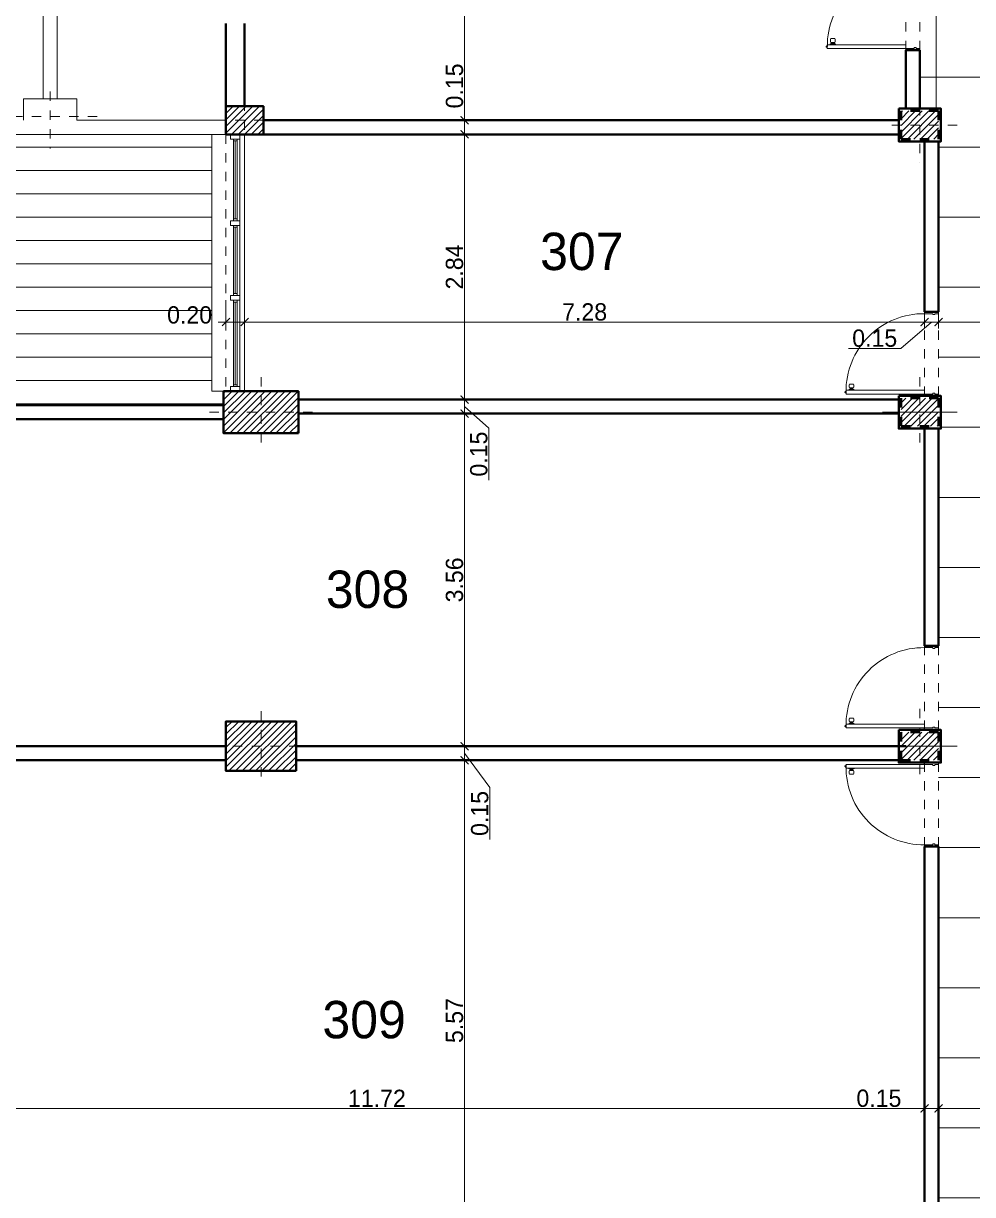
# Model space of a CAD drawing. Header units: millimetres. Extents: x 174 to 282, y -3 to 63.
# Drawn here: x 197.56 to 207.72, y 29.92 to 42.46 of the extents above; entities that cross this region are included whole.
import ezdxf
from ezdxf.enums import TextEntityAlignment as Align

# ---------------------------------------------------------------- set-up
doc = ezdxf.new("R2010")
doc.units = ezdxf.units.MM
doc.header["$LTSCALE"] = 0.005
doc.header["$MEASUREMENT"] = 0
doc.linetypes.add('ACAD_ISO02W100', pattern=[15, 12, -3])
doc.linetypes.add('ACAD_ISO10W100', pattern=[18, 12, -3, 0, -3])
for name, color, linetype, lineweight in [('Aux', 1, 'Continuous', 9), ('columna', 6, 'Continuous', 40), ('cotas', 1, 'Continuous', 15), ('ejes', 1, 'ACAD_ISO10W100', 9), ('Hatch', 11, 'Continuous', 9), ('muebles', 2, 'Continuous', 20), ('muro', 5, 'Continuous', 40), ('proy', 1, 'ACAD_ISO02W100', 9), ('pu-ven', 2, 'Continuous', 20), ('reforzamiento', 5, 'ACAD_ISO10W100', 40)]:
    doc.layers.add(name, color=color, linetype=linetype, lineweight=lineweight)
doc.layers.add('text', color=1, linetype='Continuous')
doc.styles.get("Standard").update_dxf_attribs({"font": 'ERASMD.TTF', "height": 0.185})
doc.dimstyles.get("Standard").update_dxf_attribs({"dimtxt": 0.15, "dimasz": 0.085, "dimexe": 0.07, "dimexo": 0.4, "dimgap": 0.015, "dimtad": 1, "dimzin": 1, "dimdsep": 46, "dimtxsty": 'Standard', "dimblk": 'ARCHTICK', "dimcen": 0, "dimclrd": 256, "dimclre": 256, "dimclrt": 2, "dimadec": 0, "dimazin": 0, "dimtfac": 1, "dimtix": 1, "dimtmove": 0, "dimatfit": 0, "dimfxl": 1, "dimlwd": -1, "dimlwe": -1, "dimarcsym": 0})
pattern_1 = [(45, (676.075447, -492.116687), (-0.035355339, 0.035355339), [])]

# ---------------------------------------------------------------- blocks, each defined once
blk = doc.blocks.new('pu-90-15')
at = {"layer": 'Aux'}
for p, q in [((0.035, 0.992), (0.035, 1.002)), ((0.045, 0.992), (0.045, 0.994))]:
    blk.add_line(p, q, dxfattribs=at)
for points in [[(0.025, 0.99), (0.025, 0.992), (0.055, 0.992), (0.055, 0.99)], [(0.06, 0.961), (0.065, 0.961), (0.065, 0.901), (0.06, 0.901)], [(0.065, 0.961), (0.075, 0.941), (0.075, 0.921), (0.065, 0.901)], [(0.075, 0.941), (0.085, 0.941), (0.085, 0.921), (0.075, 0.921)]]:
    blk.add_lwpolyline(points, dxfattribs=at)
for points in [[(0.035, 0.992), (0.035, 1.002, -0.457422), (0.045, 0.994), (0.045, 0.992)], [(0.085, 0.951), (0.085, 0.911, 0.25), (0.125, 0.911), (0.125, 0.951, 0.25), (0.085, 0.951, 1)]]:
    blk.add_lwpolyline(points, format="xyb", dxfattribs=at)
blk.add_circle((0.017, 0.153), 0.0025, dxfattribs=at)
for centre, radius, start, end in [((0.037, 0.994), 0.00846, 2.1794, 100.501), ((0.05, 0.16), 0.83, 359.2361, 90.7639)]:
    blk.add_arc(centre, radius, start, end, dxfattribs=at)
at = {"layer": 'proy'}
blk.add_line((0, 0), (0.9, 0), dxfattribs=at)
blk.add_lwpolyline([(0.9, 0.15), (0.9, 0), (0, 0), (0, 0.15)], close=True, dxfattribs=at)
at = {"layer": 'pu-ven'}
for points in [[(0.02, 0.15), (0.02, 0.99), (0.06, 0.99), (0.06, 0.15)], [(0, 0.15), (0, 0), (0.02, 0), (0.02, 0.04), (0.03, 0.04), (0.03, 0.06), (0.02, 0.06), (0.02, 0.15)], [(0.9, 0.15), (0.9, 0), (0.88, 0), (0.88, 0.04), (0.87, 0.04), (0.87, 0.06), (0.88, 0.06), (0.88, 0.15)]]:
    blk.add_lwpolyline(points, close=True, dxfattribs=at)
blk = doc.blocks.new('_ArchTick')
at = {"color": 0, "linetype": 'ByBlock', "const_width": 0.15}
blk.add_lwpolyline([(-0.5, -0.5), (0.5, 0.5)], dxfattribs=at)
blk = doc.blocks.new('*D53')
at = {"layer": 'cotas', "transparency": 16777216}
for p, q in [((207.351, 39.882), (207.351, 39.191)), ((209.099, 39.261), (207.351, 39.261)), ((209.099, 38.77), (209.099, 39.331))]:
    blk.add_line(p, q, dxfattribs=at)
at = {"layer": 'Defpoints', "color": 0, "transparency": 16777216}
for p in [(207.351, 40.282), (207.351, 39.261), (209.099, 38.37)]:
    blk.add_point(p, dxfattribs=at)
at = {"layer": 'cotas', "transparency": 16777216, "xscale": 0.085, "yscale": 0.085, "zscale": 0.085, "rotation": 180}
blk.add_blockref('_ArchTick', (207.351, 39.261), dxfattribs=at)
at = {"layer": 'cotas', "transparency": 16777216, "xscale": 0.085, "yscale": 0.085, "zscale": 0.085}
blk.add_blockref('_ArchTick', (209.099, 39.261), dxfattribs=at)
at = {"layer": 'cotas', "color": 2, "transparency": 16777216, "insert": (208.225, 39.368), "char_height": 0.185, "attachment_point": 5}
blk.add_mtext('1.75', dxfattribs=at)
blk = doc.blocks.new('*D54')
at = {"layer": 'cotas', "transparency": 16777216}
for p, q in [((207.201, 39.882), (207.201, 39.191)), ((207.351, 39.882), (207.351, 39.191)), ((207.276, 39.261), (206.947, 38.979)), ((207.201, 39.261), (207.116, 39.261)), ((207.351, 39.261), (207.201, 39.261)), ((207.351, 39.261), (207.201, 39.261)), ((207.351, 39.261), (207.436, 39.261)), ((206.947, 38.979), (206.389, 38.979))]:
    blk.add_line(p, q, dxfattribs=at)
at = {"layer": 'Defpoints', "color": 0, "transparency": 16777216}
for p in [(207.201, 40.282), (207.351, 40.282), (207.201, 39.261)]:
    blk.add_point(p, dxfattribs=at)
at = {"layer": 'cotas', "transparency": 16777216, "xscale": 0.085, "yscale": 0.085, "zscale": 0.085}
blk.add_blockref('_ArchTick', (207.201, 39.261), dxfattribs=at)
at = {"layer": 'cotas', "transparency": 16777216, "xscale": 0.085, "yscale": 0.085, "zscale": 0.085, "rotation": 180}
blk.add_blockref('_ArchTick', (207.351, 39.261), dxfattribs=at)
at = {"layer": 'cotas', "color": 2, "transparency": 16777216, "insert": (206.668, 39.087), "char_height": 0.185, "attachment_point": 5}
blk.add_mtext('0.15', dxfattribs=at)
blk = doc.blocks.new('*D55')
at = {"layer": 'cotas', "transparency": 16777216}
for p, q in [((207.201, 39.882), (207.201, 39.191)), ((199.926, 39.495), (199.926, 39.191)), ((207.201, 39.261), (199.926, 39.261))]:
    blk.add_line(p, q, dxfattribs=at)
at = {"layer": 'Defpoints', "color": 0, "transparency": 16777216}
for p in [(207.201, 40.282), (199.926, 39.895), (199.926, 39.261)]:
    blk.add_point(p, dxfattribs=at)
at = {"layer": 'cotas', "transparency": 16777216, "xscale": 0.085, "yscale": 0.085, "zscale": 0.085, "rotation": 180}
blk.add_blockref('_ArchTick', (199.926, 39.261), dxfattribs=at)
at = {"layer": 'cotas', "transparency": 16777216, "xscale": 0.085, "yscale": 0.085, "zscale": 0.085}
blk.add_blockref('_ArchTick', (207.201, 39.261), dxfattribs=at)
at = {"layer": 'cotas', "color": 2, "transparency": 16777216, "insert": (203.564, 39.368), "char_height": 0.185, "attachment_point": 5}
blk.add_mtext('7.28', dxfattribs=at)
blk = doc.blocks.new('*D56')
at = {"layer": 'cotas', "transparency": 16777216}
for p, q in [((199.726, 39.495), (199.726, 39.191)), ((199.926, 39.495), (199.926, 39.191)), ((199.726, 39.261), (199.641, 39.261)), ((199.926, 39.261), (199.726, 39.261)), ((199.926, 39.261), (200.011, 39.261))]:
    blk.add_line(p, q, dxfattribs=at)
at = {"layer": 'Defpoints', "color": 0, "transparency": 16777216}
for p in [(199.726, 39.895), (199.926, 39.895), (199.726, 39.261)]:
    blk.add_point(p, dxfattribs=at)
at = {"layer": 'cotas', "transparency": 16777216, "xscale": 0.085, "yscale": 0.085, "zscale": 0.085}
blk.add_blockref('_ArchTick', (199.726, 39.261), dxfattribs=at)
at = {"layer": 'cotas', "transparency": 16777216, "xscale": 0.085, "yscale": 0.085, "zscale": 0.085, "rotation": 180}
blk.add_blockref('_ArchTick', (199.926, 39.261), dxfattribs=at)
at = {"layer": 'cotas', "color": 2, "transparency": 16777216, "insert": (199.337, 39.336), "char_height": 0.185, "attachment_point": 5}
blk.add_mtext('0.20', dxfattribs=at)
blk = doc.blocks.new('*D66')
at = {"layer": 'cotas', "transparency": 16777216}
for p, q in [((207.351, 31.08), (207.351, 30.913)), ((209.099, 31.08), (209.099, 30.913)), ((209.099, 30.843), (207.351, 30.843))]:
    blk.add_line(p, q, dxfattribs=at)
at = {"layer": 'Defpoints', "color": 0, "transparency": 16777216}
for p in [(207.351, 30.843), (207.351, 30.68), (209.099, 30.68)]:
    blk.add_point(p, dxfattribs=at)
at = {"layer": 'cotas', "transparency": 16777216, "xscale": 0.085, "yscale": 0.085, "zscale": 0.085, "rotation": 180}
blk.add_blockref('_ArchTick', (207.351, 30.843), dxfattribs=at)
at = {"layer": 'cotas', "transparency": 16777216, "xscale": 0.085, "yscale": 0.085, "zscale": 0.085}
blk.add_blockref('_ArchTick', (209.099, 30.843), dxfattribs=at)
at = {"layer": 'cotas', "color": 2, "transparency": 16777216, "insert": (208.225, 30.95), "char_height": 0.185, "attachment_point": 5}
blk.add_mtext('1.75', dxfattribs=at)
blk = doc.blocks.new('*D67')
at = {"layer": 'cotas', "transparency": 16777216}
for p, q in [((207.201, 31.08), (207.201, 30.913)), ((207.351, 31.08), (207.351, 30.913)), ((206.434, 30.843), (207.201, 30.843)), ((207.201, 30.843), (207.116, 30.843)), ((207.351, 30.843), (207.201, 30.843)), ((207.351, 30.843), (207.201, 30.843)), ((207.351, 30.843), (207.436, 30.843))]:
    blk.add_line(p, q, dxfattribs=at)
at = {"layer": 'Defpoints', "color": 0, "transparency": 16777216}
for p in [(207.201, 30.843), (207.201, 30.68), (207.351, 30.68)]:
    blk.add_point(p, dxfattribs=at)
at = {"layer": 'cotas', "transparency": 16777216, "xscale": 0.085, "yscale": 0.085, "zscale": 0.085}
blk.add_blockref('_ArchTick', (207.201, 30.843), dxfattribs=at)
at = {"layer": 'cotas', "transparency": 16777216, "xscale": 0.085, "yscale": 0.085, "zscale": 0.085, "rotation": 180}
blk.add_blockref('_ArchTick', (207.351, 30.843), dxfattribs=at)
at = {"layer": 'cotas', "color": 2, "transparency": 16777216, "insert": (206.713, 30.95), "char_height": 0.185, "attachment_point": 5}
blk.add_mtext('0.15', dxfattribs=at)
blk = doc.blocks.new('*D68')
at = {"layer": 'cotas', "transparency": 16777216}
for p, q in [((195.481, 31.08), (195.481, 30.913)), ((207.201, 31.08), (207.201, 30.913)), ((207.201, 30.843), (195.481, 30.843))]:
    blk.add_line(p, q, dxfattribs=at)
at = {"layer": 'Defpoints', "color": 0, "transparency": 16777216}
for p in [(195.481, 30.843), (195.481, 30.68), (207.201, 30.68)]:
    blk.add_point(p, dxfattribs=at)
at = {"layer": 'cotas', "transparency": 16777216, "xscale": 0.085, "yscale": 0.085, "zscale": 0.085, "rotation": 180}
blk.add_blockref('_ArchTick', (195.481, 30.843), dxfattribs=at)
at = {"layer": 'cotas', "transparency": 16777216, "xscale": 0.085, "yscale": 0.085, "zscale": 0.085}
blk.add_blockref('_ArchTick', (207.201, 30.843), dxfattribs=at)
at = {"layer": 'cotas', "color": 2, "transparency": 16777216, "insert": (201.341, 30.95), "char_height": 0.185, "attachment_point": 5}
blk.add_mtext('11.72', dxfattribs=at)
blk = doc.blocks.new('*D88')
at = {"layer": 'cotas', "transparency": 16777216}
for p, q in [((202.279, 28.995), (202.279, 34.57)), ((202.355, 34.57), (202.349, 34.57)), ((202.355, 28.995), (202.349, 28.995))]:
    blk.add_line(p, q, dxfattribs=at)
at = {"layer": 'Defpoints', "color": 0, "transparency": 16777216}
for p in [(201.955, 34.57), (202.279, 34.57), (201.955, 28.995)]:
    blk.add_point(p, dxfattribs=at)
at = {"layer": 'cotas', "transparency": 16777216, "xscale": 0.085, "yscale": 0.085, "zscale": 0.085}
for p, rotation in [((202.279, 34.57), 90), ((202.279, 28.995), 270)]:
    blk.add_blockref('_ArchTick', p, dxfattribs=dict(at, rotation=rotation))
at = {"layer": 'cotas', "color": 2, "transparency": 16777216, "insert": (202.172, 31.783), "char_height": 0.185, "attachment_point": 5, "rotation": 90}
blk.add_mtext('5.57', dxfattribs=at)
blk = doc.blocks.new('*D89')
at = {"layer": 'cotas', "transparency": 16777216}
for p, q in [((202.279, 34.72), (202.279, 34.805)), ((202.279, 34.57), (202.279, 34.72)), ((202.279, 34.57), (202.279, 34.72)), ((202.279, 34.645), (202.549, 34.279)), ((202.355, 34.72), (202.349, 34.72)), ((202.279, 34.57), (202.279, 34.485)), ((202.355, 34.57), (202.349, 34.57)), ((202.549, 34.279), (202.549, 33.721))]:
    blk.add_line(p, q, dxfattribs=at)
at = {"layer": 'Defpoints', "color": 0, "transparency": 16777216}
for p in [(201.955, 34.72), (202.279, 34.72), (201.955, 34.57)]:
    blk.add_point(p, dxfattribs=at)
at = {"layer": 'cotas', "transparency": 16777216, "xscale": 0.085, "yscale": 0.085, "zscale": 0.085}
for p, rotation in [((202.279, 34.72), 270), ((202.279, 34.57), 90)]:
    blk.add_blockref('_ArchTick', p, dxfattribs=dict(at, rotation=rotation))
at = {"layer": 'cotas', "color": 2, "transparency": 16777216, "insert": (202.442, 34), "char_height": 0.185, "attachment_point": 5, "rotation": 90}
blk.add_mtext('0.15', dxfattribs=at)
blk = doc.blocks.new('*D90')
at = {"layer": 'cotas', "transparency": 16777216}
for p, q in [((202.279, 34.72), (202.279, 38.28)), ((202.355, 38.28), (202.349, 38.28)), ((202.355, 34.72), (202.349, 34.72))]:
    blk.add_line(p, q, dxfattribs=at)
at = {"layer": 'Defpoints', "color": 0, "transparency": 16777216}
for p in [(201.955, 38.28), (202.279, 38.28), (201.955, 34.72)]:
    blk.add_point(p, dxfattribs=at)
at = {"layer": 'cotas', "transparency": 16777216, "xscale": 0.085, "yscale": 0.085, "zscale": 0.085}
for p, rotation in [((202.279, 38.28), 90), ((202.279, 34.72), 270)]:
    blk.add_blockref('_ArchTick', p, dxfattribs=dict(at, rotation=rotation))
at = {"layer": 'cotas', "color": 2, "transparency": 16777216, "insert": (202.172, 36.5), "char_height": 0.185, "attachment_point": 5, "rotation": 90}
blk.add_mtext('3.56', dxfattribs=at)
blk = doc.blocks.new('*D91')
at = {"layer": 'cotas', "transparency": 16777216}
for p, q in [((202.279, 38.43), (202.279, 38.515)), ((202.279, 38.28), (202.279, 38.43)), ((202.279, 38.28), (202.279, 38.43)), ((202.355, 38.43), (202.349, 38.43)), ((202.279, 38.355), (202.54, 38.126)), ((202.279, 38.28), (202.279, 38.195)), ((202.355, 38.28), (202.349, 38.28)), ((202.54, 38.126), (202.54, 37.567))]:
    blk.add_line(p, q, dxfattribs=at)
at = {"layer": 'Defpoints', "color": 0, "transparency": 16777216}
for p in [(201.955, 38.43), (202.279, 38.43), (201.955, 38.28)]:
    blk.add_point(p, dxfattribs=at)
at = {"layer": 'cotas', "transparency": 16777216, "xscale": 0.085, "yscale": 0.085, "zscale": 0.085}
for p, rotation in [((202.279, 38.43), 270), ((202.279, 38.28), 90)]:
    blk.add_blockref('_ArchTick', p, dxfattribs=dict(at, rotation=rotation))
at = {"layer": 'cotas', "color": 2, "transparency": 16777216, "insert": (202.432, 37.847), "char_height": 0.185, "attachment_point": 5, "rotation": 90}
blk.add_mtext('0.15', dxfattribs=at)
blk = doc.blocks.new('*D92')
at = {"layer": 'cotas', "transparency": 16777216}
for p, q in [((202.279, 38.43), (202.279, 41.27)), ((202.355, 41.27), (202.349, 41.27)), ((202.355, 38.43), (202.349, 38.43))]:
    blk.add_line(p, q, dxfattribs=at)
at = {"layer": 'Defpoints', "color": 0, "transparency": 16777216}
for p in [(201.955, 41.27), (202.279, 41.27), (201.955, 38.43)]:
    blk.add_point(p, dxfattribs=at)
at = {"layer": 'cotas', "transparency": 16777216, "xscale": 0.085, "yscale": 0.085, "zscale": 0.085}
for p, rotation in [((202.279, 41.27), 90), ((202.279, 38.43), 270)]:
    blk.add_blockref('_ArchTick', p, dxfattribs=dict(at, rotation=rotation))
at = {"layer": 'cotas', "color": 2, "transparency": 16777216, "insert": (202.172, 39.85), "char_height": 0.185, "attachment_point": 5, "rotation": 90}
blk.add_mtext('2.84', dxfattribs=at)
blk = doc.blocks.new('*D93')
at = {"layer": 'cotas', "transparency": 16777216}
for p, q in [((202.279, 41.42), (202.279, 41.505)), ((202.279, 41.27), (202.279, 41.42)), ((202.355, 41.42), (202.349, 41.42)), ((202.279, 41.27), (202.279, 41.185)), ((202.355, 41.27), (202.349, 41.27))]:
    blk.add_line(p, q, dxfattribs=at)
at = {"layer": 'Defpoints', "color": 0, "transparency": 16777216}
for p in [(201.955, 41.42), (202.279, 41.42), (201.955, 41.27)]:
    blk.add_point(p, dxfattribs=at)
at = {"layer": 'cotas', "transparency": 16777216, "xscale": 0.085, "yscale": 0.085, "zscale": 0.085}
for p, rotation in [((202.279, 41.42), 270), ((202.279, 41.27), 90)]:
    blk.add_blockref('_ArchTick', p, dxfattribs=dict(at, rotation=rotation))
at = {"layer": 'cotas', "color": 2, "transparency": 16777216, "insert": (202.172, 41.788), "char_height": 0.185, "attachment_point": 5, "rotation": 90}
blk.add_mtext('0.15', dxfattribs=at)
blk = doc.blocks.new('*D94')
at = {"layer": 'cotas', "transparency": 16777216}
for p, q in [((202.279, 41.42), (202.279, 52.02)), ((202.485, 52.02), (202.349, 52.02)), ((202.355, 41.42), (202.349, 41.42))]:
    blk.add_line(p, q, dxfattribs=at)
at = {"layer": 'Defpoints', "color": 0, "transparency": 16777216}
for p in [(202.085, 52.02), (202.279, 52.02), (201.955, 41.42)]:
    blk.add_point(p, dxfattribs=at)
at = {"layer": 'cotas', "transparency": 16777216, "xscale": 0.085, "yscale": 0.085, "zscale": 0.085}
for p, rotation in [((202.279, 52.02), 90), ((202.279, 41.42), 270)]:
    blk.add_blockref('_ArchTick', p, dxfattribs=dict(at, rotation=rotation))
at = {"layer": 'cotas', "color": 2, "transparency": 16777216, "insert": (202.172, 46.72), "char_height": 0.185, "attachment_point": 5, "rotation": 90}
blk.add_mtext('10.60', dxfattribs=at)

msp = doc.modelspace()

# ---------------------------------------------------------------- hatches: boundary and pattern name
at = {"layer": 'Hatch'}
h = msp.add_hatch(dxfattribs=at)
h.set_pattern_fill('ANSI31', color=256, scale=0.4, style=0)
h.set_pattern_definition(pattern_1)
h.paths.add_polyline_path([(212.111, 52.245), (211.391, 52.245), (211.391, 51.795), (212.111, 51.795)])
h.paths.add_polyline_path([(212.061, 46.878), (211.436, 46.878), (211.436, 46.558), (212.061, 46.558)])
h.paths.add_polyline_path([(219.141, 52.17), (218.441, 52.17), (218.441, 51.77), (219.141, 51.77)])
h.paths.add_polyline_path([(219.104, 46.83), (218.479, 46.83), (218.479, 46.51), (219.104, 46.51)])
h.paths.add_polyline_path([(224.004, 46.83), (223.379, 46.83), (223.379, 46.51), (224.004, 46.51)])
h.paths.add_polyline_path([(224.041, 52.17), (223.341, 52.17), (223.341, 51.77), (224.041, 51.77)])
h.paths.add_polyline_path([(232.936, 52.17), (232.206, 52.17), (232.206, 51.72), (232.936, 51.72)])
h.paths.add_polyline_path([(232.884, 46.825), (232.259, 46.825), (232.259, 46.505), (232.884, 46.505)])
h.paths.add_polyline_path([(232.861, 43.37), (232.561, 43.37), (232.561, 43.07), (232.861, 43.07)])
h.paths.add_polyline_path([(232.884, 41.53), (232.259, 41.53), (232.259, 41.21), (232.884, 41.21)])
h.paths.add_polyline_path([(223.691, 43.37), (223.391, 43.37), (223.391, 43.07), (223.691, 43.07)])
h.paths.add_polyline_path([(224.004, 41.53), (223.379, 41.53), (223.379, 41.21), (224.004, 41.21)])
h.paths.add_polyline_path([(219.104, 41.53), (218.479, 41.53), (218.479, 41.21), (219.104, 41.21)])
h.paths.add_polyline_path([(219.091, 43.37), (218.791, 43.37), (218.791, 43.07), (219.091, 43.07)])
h.paths.add_polyline_path([(212.118, 41.53), (211.378, 41.53), (211.378, 41.21), (212.118, 41.21)])
h.paths.add_polyline_path([(211.901, 43.37), (211.601, 43.37), (211.601, 43.07), (211.901, 43.07)])
h.paths.add_polyline_path([(207.301, 43.37), (207.001, 43.37), (207.001, 43.07), (207.301, 43.07)])
h.paths.add_polyline_path([(207.351, 41.52), (206.951, 41.52), (206.951, 41.22), (207.351, 41.22)])
h.paths.add_polyline_path([(200.126, 41.57), (199.726, 41.57), (199.726, 41.27), (200.126, 41.27)])
h.paths.add_polyline_path([(200.501, 38.52), (199.701, 38.52), (199.701, 38.07), (200.501, 38.07)])
h.paths.add_polyline_path([(207.351, 38.445), (206.951, 38.445), (206.951, 38.145), (207.351, 38.145)])
h.paths.add_polyline_path([(211.673, 38.37), (211.274, 38.37), (211.274, 38.07), (211.673, 38.07)])
h.paths.add_polyline_path([(211.833, 34.935), (211.113, 34.935), (211.113, 34.505), (211.833, 34.505)])
h.paths.add_polyline_path([(207.351, 34.87), (206.951, 34.87), (206.951, 34.57), (207.351, 34.57)])
h.paths.add_polyline_path([(219.139, 34.92), (218.289, 34.92), (218.289, 34.52), (219.139, 34.52)])
h.paths.add_polyline_path([(219.141, 38.47), (218.441, 38.47), (218.441, 38.07), (219.141, 38.07)])
h.paths.add_polyline_path([(224.041, 38.47), (223.341, 38.47), (223.341, 38.07), (224.041, 38.07)])
h.paths.add_polyline_path([(223.741, 34.87), (223.341, 34.87), (223.341, 34.57), (223.741, 34.57)])
h.paths.add_polyline_path([(225.941, 34.87), (225.641, 34.87), (225.641, 34.57), (225.941, 34.57)])
h.paths.add_polyline_path([(230.641, 34.87), (230.341, 34.87), (230.341, 34.57), (230.641, 34.57)])
h.paths.add_polyline_path([(232.936, 34.87), (232.486, 34.87), (232.486, 34.57), (232.936, 34.57)])
h.paths.add_polyline_path([(233.186, 38.47), (232.486, 38.47), (232.486, 38.07), (233.186, 38.07)])
h = msp.add_hatch(dxfattribs=at)
h.set_pattern_fill('NET', color=256, scale=6, style=0)
h.set_pattern_definition([(0, (676.07545, -492.1167), (0, 0.75), []), (90, (676.07545, -492.1167), (-0.75, 5e-17), [])])
h.paths.add_polyline_path([(236.586, 41.22), (236.536, 41.22), (236.536, 41.62), (236.706, 41.62), (236.706, 43.07), (236.661, 43.07), (232.861, 43.07), (232.861, 41.53), (232.884, 41.53), (232.884, 41.21), (232.239, 41.21), (232.239, 41.245), (231.359, 41.245), (231.349, 41.245), (228.879, 41.245), (227.979, 41.245), (226.079, 41.245), (225.179, 41.245), (224.004, 41.245), (224.004, 41.21), (223.379, 41.21), (223.379, 41.53), (223.541, 41.53), (223.541, 43.07), (223.391, 43.07), (219.091, 43.07), (219.091, 41.53), (219.104, 41.53), (219.104, 41.21), (218.479, 41.21), (213.018, 41.21), (212.118, 41.21), (211.378, 41.21), (211.378, 41.53), (211.676, 41.53), (211.676, 43.07), (211.601, 43.07), (207.301, 43.07), (207.151, 43.07), (207.151, 42.82), (207.151, 42.17), (207.151, 41.545), (207.376, 41.545), (207.376, 41.195), (207.351, 41.195), (207.351, 39.35), (207.351, 39.35), (207.351, 38.47), (207.376, 38.47), (207.376, 38.12), (207.351, 38.12), (207.351, 35.775), (207.351, 35.775), (207.351, 34.895), (207.376, 34.895), (207.376, 34.525), (207.351, 34.525), (207.351, 33.645), (207.351, 33.645), (207.351, 29.195), (207.376, 29.195), (207.376, 28.845), (206.926, 28.845), (206.926, 28.845), (200.226, 28.845), (200.226, 28.818), (199.676, 28.818), (199.676, 28.86), (195.806, 28.86), (195.806, 28.82), (195.481, 28.82), (195.481, 28.8), (195.441, 28.8), (195.441, 28.79), (195.431, 28.79), (195.431, 27.95), (195.441, 27.95), (195.441, 27.94), (195.481, 27.94), (195.481, 27.92), (195.481, 26.89), (199.176, 26.89), (199.196, 26.89), (199.196, 26.8), (199.206, 26.8), (199.206, 26.79), (200.046, 26.79), (200.046, 26.8), (200.056, 26.8), (200.056, 26.89), (204.491, 26.89), (204.511, 26.89), (204.511, 26.8), (204.521, 26.8), (204.521, 26.79), (205.361, 26.79), (205.361, 26.8), (205.371, 26.8), (205.371, 26.89), (205.391, 26.89), (205.541, 26.89), (207.376, 26.89), (207.376, 26.74), (207.376, 25.9), (207.376, 25.88), (207.376, 24.795), (207.376, 24.445), (207.376, 21.87), (207.376, 20.97), (209.961, 20.97), (210.141, 20.97), (211.021, 20.97), (211.041, 20.97), (215.666, 20.97), (215.686, 20.97), (216.566, 20.97), (217.666, 20.97), (220.811, 20.97), (220.991, 20.97), (221.871, 20.97), (222.341, 20.97), (222.341, 21.395), (222.341, 23.995), (222.341, 24.42), (221.841, 24.42), (221.841, 24.67), (221.099, 24.67), (219.559, 24.67), (219.039, 24.67), (219.039, 24.47), (218.569, 24.47), (217.639, 24.47), (211.693, 24.47), (211.693, 24.27), (211.253, 24.27), (211.253, 24.62), (211.143, 24.62), (209.448, 24.62), (209.448, 24.575), (211.024, 24.575), (211.024, 24.515), (209.448, 24.515), (209.448, 24.62), (209.386, 24.62), (209.386, 24.47), (209.099, 24.47), (209.099, 29.22), (211.249, 29.22), (211.524, 29.22), (211.524, 30.12), (211.524, 33.455), (211.524, 34.355), (209.099, 34.355), (209.099, 38.37), (209.587, 38.37), (210.595, 38.37), (211.274, 38.37), (211.674, 38.37), (214.072, 38.37), (214.222, 38.37), (218.163, 38.37), (218.441, 38.37), (218.441, 38.47), (219.141, 38.47), (219.141, 38.37), (222.341, 38.37), (222.341, 38.22), (219.141, 38.22), (219.141, 38.07), (219.139, 38.07), (219.139, 36.57), (223.141, 36.57), (223.141, 38.37), (223.341, 38.37), (223.341, 38.47), (224.041, 38.47), (224.041, 38.37), (225.101, 38.37), (225.101, 38.27), (225.801, 38.27), (225.801, 38.37), (225.941, 38.37), (225.941, 38.17), (227.041, 38.17), (227.041, 38.673, -2.414214), (227.066, 38.698, -0.414214), (227.041, 38.673), (227.041, 38.17), (228.181, 38.17), (228.241, 38.17), (228.241, 38.12), (230.441, 38.12), (230.441, 38.37), (230.641, 38.37), (230.641, 38.27), (231.341, 38.27), (231.341, 38.37), (232.486, 38.37), (232.486, 38.47), (233.186, 38.47), (233.186, 38.07), (233.136, 38.07), (233.136, 36.52), (236.611, 36.52), (236.611, 36.77), (236.949, 36.77), (237.629, 36.77), (238.086, 36.77), (238.766, 36.77), (238.911, 36.77), (238.911, 38.07), (237.086, 38.07), (237.086, 38.02), (236.536, 38.02), (236.536, 38.42), (236.586, 38.42), (236.586, 39.41), (236.586, 40.14)])
h = msp.add_hatch(dxfattribs=at)
h.set_pattern_fill('LINE', color=256, scale=2, style=0)
h.set_pattern_definition([(0, (676.07545, -492.11669), (0, 0.25), [])])
h.paths.add_polyline_path([(199.576, 41.27), (195.921, 41.27), (193.861, 41.27), (193.861, 38.37), (195.331, 38.37), (195.731, 38.37), (199.701, 38.37), (199.701, 38.52), (199.576, 38.52)])
h.paths.add_polyline_path([(199.034, 39.481), (199.639, 39.481), (199.639, 39.197), (199.034, 39.197)], flags=24)
h = msp.add_hatch(dxfattribs=at)
h.set_pattern_fill('ANSI31', color=256, scale=0.4, style=0)
h.set_pattern_definition(pattern_1)
h.paths.add_polyline_path([(195.731, 38.37), (195.331, 38.37), (195.331, 38.07), (195.731, 38.07)])
h.paths.add_polyline_path([(195.731, 34.87), (195.331, 34.87), (195.331, 34.57), (195.731, 34.57)])
h.paths.add_polyline_path([(200.476, 34.985), (199.726, 34.985), (199.726, 34.455), (200.476, 34.455)])

# ---------------------------------------------------------------- linework, layer by layer
at = {"layer": 'Aux'}
for p, q in [((197.769, 52.172), (197.769, 41.65)), ((197.919, 46.547), (197.919, 41.65)), ((199.806, 40.345), (199.806, 41.22)), ((199.846, 40.365), (199.846, 41.2)), ((199.806, 39.545), (199.806, 40.295)), ((199.846, 39.545), (199.846, 40.295)), ((199.806, 38.57), (199.806, 39.495)), ((199.846, 38.57), (199.846, 39.495))]:
    msp.add_line(p, q, dxfattribs=at)
at = {"layer": 'columna'}
for points in [[(199.726, 41.57), (199.726, 41.27), (200.126, 41.27), (200.126, 41.57)], [(200.501, 38.07), (200.501, 38.52), (199.701, 38.52), (199.701, 38.07)], [(200.476, 34.455), (200.476, 34.985), (199.726, 34.985), (199.726, 34.455)]]:
    msp.add_lwpolyline(points, close=True, dxfattribs=at)
at = {"layer": 'columna', "linetype": 'ACAD_ISO02W100'}
for points in [[(206.951, 41.52), (206.951, 41.22), (207.351, 41.22), (207.351, 41.52)], [(206.951, 41.52), (206.951, 41.22), (207.351, 41.22), (207.351, 41.52)], [(206.951, 38.445), (206.951, 38.145), (207.351, 38.145), (207.351, 38.445)], [(206.951, 38.445), (206.951, 38.145), (207.351, 38.145), (207.351, 38.445)], [(206.951, 34.87), (206.951, 34.57), (207.351, 34.57), (207.351, 34.87)], [(206.951, 34.87), (206.951, 34.57), (207.351, 34.57), (207.351, 34.87)]]:
    msp.add_lwpolyline(points, close=True, dxfattribs=at)
at = {"layer": 'ejes'}
for p, q in [((199.926, 41.82), (199.926, 41.02)), ((207.151, 41.77), (207.151, 40.97)), ((197.844, 41.727), (197.844, 41.118)), ((198.348, 41.46), (197.34, 41.46)), ((200.326, 41.42), (199.626, 41.42)), ((207.551, 41.37), (206.751, 41.37)), ((200.101, 38.67), (200.101, 37.92)), ((207.151, 38.67), (207.151, 37.92)), ((200.651, 38.295), (199.551, 38.295)), ((207.551, 38.295), (206.751, 38.295)), ((207.551, 38.295), (206.751, 38.295)), ((206.751, 38.295), (207.551, 38.295)), ((207.551, 38.295), (206.751, 38.295)), ((207.551, 38.295), (206.751, 38.295)), ((207.151, 35.12), (207.151, 34.32)), ((200.101, 35.095), (200.101, 34.345)), ((200.501, 34.72), (199.701, 34.72)), ((207.551, 34.72), (206.751, 34.72)), ((207.551, 34.72), (206.751, 34.72)), ((206.751, 34.72), (207.551, 34.72)), ((207.551, 34.72), (206.751, 34.72)), ((207.551, 34.72), (206.751, 34.72))]:
    msp.add_line(p, q, dxfattribs=at)
at = {"layer": 'muebles'}
for p, q in [((199.776, 41.27), (199.776, 41.22)), ((199.876, 41.27), (199.876, 41.22)), ((199.876, 41.22), (199.776, 41.22)), ((199.846, 41.2), (199.806, 41.2)), ((199.826, 40.365), (199.826, 41.2)), ((199.846, 41.2), (199.846, 41.22)), ((199.776, 40.345), (199.776, 40.295)), ((199.876, 40.345), (199.776, 40.345)), ((199.876, 40.295), (199.776, 40.295)), ((199.846, 40.365), (199.806, 40.365)), ((199.806, 40.365), (199.806, 40.345)), ((199.806, 40.275), (199.806, 40.295)), ((199.846, 40.275), (199.806, 40.275)), ((199.826, 39.565), (199.826, 40.275)), ((199.846, 40.365), (199.846, 40.345)), ((199.846, 40.275), (199.846, 40.295)), ((199.876, 40.345), (199.876, 40.295)), ((199.776, 39.545), (199.776, 39.495)), ((199.876, 39.545), (199.776, 39.545)), ((199.876, 39.495), (199.776, 39.495)), ((199.846, 39.565), (199.806, 39.565)), ((199.806, 39.565), (199.806, 39.545)), ((199.806, 39.475), (199.806, 39.495)), ((199.846, 39.565), (199.846, 39.545)), ((199.846, 39.475), (199.846, 39.495)), ((199.876, 39.545), (199.876, 39.495)), ((199.846, 39.475), (199.806, 39.475)), ((199.826, 38.59), (199.826, 39.475)), ((199.776, 38.57), (199.776, 38.52)), ((199.876, 38.57), (199.776, 38.57)), ((199.806, 38.59), (199.806, 38.57)), ((199.846, 38.59), (199.806, 38.59)), ((199.846, 38.59), (199.846, 38.57)), ((199.876, 38.57), (199.876, 38.52))]:
    msp.add_line(p, q, dxfattribs=at)
at = {"layer": 'muro', "linetype": 'ByBlock'}
for p, q in [((199.726, 42.457), (199.726, 41.57)), ((199.926, 42.457), (199.926, 41.57)), ((207.201, 39.37), (207.201, 41.195)), ((207.351, 39.37), (207.351, 41.195)), ((199.701, 38.37), (195.731, 38.37)), ((199.701, 38.22), (195.731, 38.22)), ((207.201, 38.12), (207.201, 35.795)), ((207.351, 38.12), (207.351, 35.795)), ((207.201, 33.645), (207.201, 29.195)), ((207.351, 33.645), (207.351, 29.195))]:
    msp.add_line(p, q, dxfattribs=at)
at = {"layer": 'muro'}
for p, q in [((207.001, 42.17), (207.151, 42.17)), ((207.001, 42.17), (207.001, 41.545)), ((207.151, 42.17), (207.151, 41.545)), ((206.926, 41.42), (200.126, 41.42)), ((206.926, 41.27), (200.126, 41.27)), ((207.201, 39.37), (207.351, 39.37)), ((206.926, 38.43), (200.501, 38.43)), ((206.926, 38.28), (200.501, 38.28)), ((195.731, 34.72), (199.726, 34.72)), ((200.476, 34.72), (207.001, 34.72)), ((195.731, 34.57), (199.726, 34.57)), ((200.476, 34.57), (207.001, 34.57))]:
    msp.add_line(p, q, dxfattribs=at)
at = {"layer": 'muro', "linetype": 'ByBlock'}
for points in [[(207.351, 35.795), (207.201, 35.795)], [(207.201, 33.645), (207.351, 33.645)]]:
    msp.add_lwpolyline(points, dxfattribs=at)
at = {"layer": 'proy'}
msp.add_line((199.726, 41.27), (199.726, 38.52), dxfattribs=at)
at = {"layer": 'pu-ven'}
for p, q in [((198.129, 41.65), (197.559, 41.65)), ((197.559, 41.65), (197.559, 41.42)), ((198.129, 41.65), (198.129, 41.42)), ((199.726, 41.42), (198.129, 41.42)), ((199.726, 41.27), (195.921, 41.27)), ((199.576, 41.27), (199.576, 38.52)), ((199.726, 41.27), (199.576, 41.27)), ((199.876, 41.27), (199.876, 38.52)), ((199.926, 41.27), (199.926, 38.52)), ((199.576, 38.52), (199.726, 38.52))]:
    msp.add_line(p, q, dxfattribs=at)
at = {"layer": 'pu-ven', "linetype": 'ByBlock'}
msp.add_line((199.876, 41.27), (199.876, 38.52), dxfattribs=at)
at = {"layer": 'reforzamiento', "linetype": 'ByBlock'}
for points in [[(206.926, 41.545), (207.376, 41.545), (207.376, 41.195), (206.926, 41.195)], [(206.926, 38.47), (207.376, 38.47), (207.376, 38.12), (206.926, 38.12)], [(206.926, 34.895), (207.376, 34.895), (207.376, 34.545), (206.926, 34.545)]]:
    msp.add_lwpolyline(points, close=True, dxfattribs=at)

# ---------------------------------------------------------------- block references
at = {"layer": 'muro', "rotation": 90}
for p in [(207.351, 38.47), (207.351, 34.895)]:
    msp.add_blockref('pu-90-15', p, dxfattribs=at)
at = {"layer": 'muro', "xscale": -1, "rotation": 90}
msp.add_blockref('pu-90-15', (207.351, 34.545), dxfattribs=at)
at = {"layer": 'pu-ven', "rotation": 90}
msp.add_blockref('pu-90-15', (207.151, 42.17), dxfattribs=at)

# ---------------------------------------------------------------- texts
at = {"layer": 'text'}
for s, p in [('307', (203.534, 39.817)), ('308', (201.241, 36.2)), ('309', (201.204, 31.593))]:
    msp.add_text(s, height=0.4, dxfattribs=at).set_placement(p, align=Align.CENTER)

# ---------------------------------------------------------------- dimensions: what is measured, and where the dimension line sits
at = {"layer": 'cotas'}
for base, p1, p2, picture, middle in [((202.279, 52.02), (201.955, 41.42), (202.085, 52.02), '*D94', (202.172, 46.72)), ((202.279, 41.27), (201.955, 38.43), (201.955, 41.27), '*D92', (202.172, 39.85)), ((202.279, 38.28), (201.955, 34.72), (201.955, 38.28), '*D90', (202.172, 36.5)), ((202.2792, 34.57), (201.9553, 28.9952), (201.9553, 34.57), '*D88', (202.1717, 31.7826))]:
    dim = msp.add_linear_dim(base=base, p1=p1, p2=p2, angle=90, dimstyle='Standard', override={"dimtmove": 1}, dxfattribs=at)
    dim.commit()
    dim.dimension.update_dxf_attribs({"geometry": picture, "text_midpoint": middle})
for base, p1, p2, picture, middle in [((202.279, 41.42), (201.955, 41.27), (201.955, 41.42), '*D93', (202.279, 41.788)), ((202.279, 38.43), (201.955, 38.28), (201.955, 38.43), '*D91', (202.54, 38.111)), ((202.279, 34.72), (201.955, 34.57), (201.955, 34.72), '*D89', (202.549, 34.264))]:
    dim = msp.add_linear_dim(base=base, p1=p1, p2=p2, angle=90, dimstyle='Standard', override={"dimtmove": 1}, dxfattribs=at)
    dim.commit()
    dim.dimension.update_dxf_attribs({"geometry": picture, "text_midpoint": middle, "dimtype": 160})
for base, p1, p2, picture, middle in [((199.926115912, 39.260909575), (207.201115912, 40.28245405), (199.926115912, 39.89495405), '*D55', (203.563615912, 39.368409575)), ((207.351, 39.261), (209.099, 38.37), (207.351, 40.282), '*D53', (208.225, 39.368)), ((195.481, 30.843), (207.201, 30.68), (195.481, 30.68), '*D68', (201.341, 30.95)), ((207.351, 30.843), (209.099, 30.68), (207.351, 30.68), '*D66', (208.225, 30.95))]:
    dim = msp.add_linear_dim(base=base, p1=p1, p2=p2, dimstyle='Standard', override={"dimtmove": 1}, dxfattribs=at)
    dim.commit()
    dim.dimension.update_dxf_attribs({"geometry": picture, "text_midpoint": middle})
for base, p1, p2, picture, middle in [((207.201, 39.261), (207.351, 40.282), (207.201, 40.282), '*D54', (206.932, 38.979)), ((199.726, 39.261), (199.926, 39.895), (199.726, 39.895), '*D56', (199.337, 39.228)), ((207.201, 30.843), (207.351, 30.68), (207.201, 30.68), '*D67', (206.713, 30.843))]:
    dim = msp.add_linear_dim(base=base, p1=p1, p2=p2, dimstyle='Standard', override={"dimtmove": 1}, dxfattribs=at)
    dim.commit()
    dim.dimension.update_dxf_attribs({"geometry": picture, "text_midpoint": middle, "dimtype": 160})

doc.saveas('drawing.dxf')
